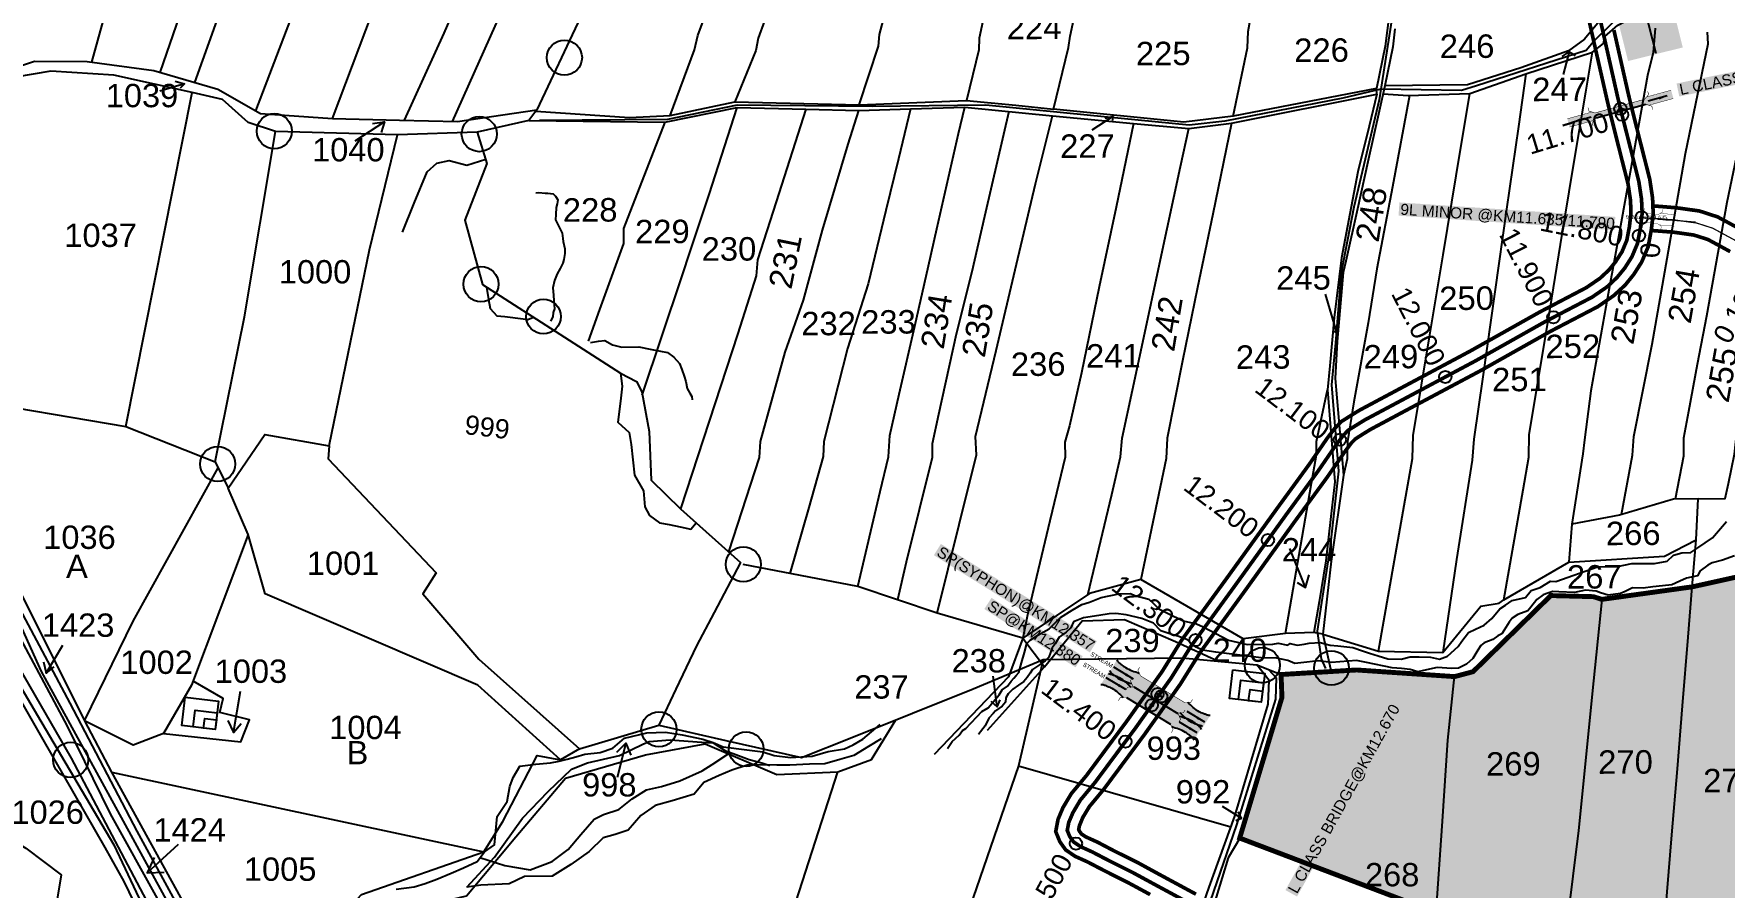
# Model space of a CAD drawing. Header units: inches. Extents: x 194782 to 246112, y 1600383 to 1614216.
# Drawn here: x 197102 to 198478, y 1611043 to 1611738 of the extents above; entities that cross this region are included whole.
import ezdxf
from ezdxf.enums import TextEntityAlignment as Align

# ---------------------------------------------------------------- set-up
doc = ezdxf.new("R2010")
doc.units = ezdxf.units.IN
doc.header["$LTSCALE"] = 15
doc.header["$MEASUREMENT"] = 0
doc.header["$PDMODE"] = 32
doc.header["$PDSIZE"] = 10
doc.linetypes.add('ACAD_ISO02W100', pattern=[15, 12, -3])
doc.linetypes.add('HIDDEN2', pattern=[0.1875, 0.125, -0.0625])
for name, color, linetype in [('BOUNDRY STONES', 240, 'Continuous'), ('CANAL1', 7, 'Continuous'), ('CSMark', 72, 'Continuous'), ('PAPER SIZE', 5, 'Continuous'), ('PLOTS', 7, 'Continuous'), ('PLOTS NO', 7, 'Continuous'), ('REMARK', 6, 'Continuous'), ('ROADS', 1, 'Continuous'), ('STREAMS', 4, 'Continuous'), ('STRUCTURE', 5, 'Continuous'), ('text2', 7, 'Continuous'), ('wells', 7, 'Continuous'), ('WUA-9', 3, 'Continuous')]:
    doc.layers.add(name, color=color, linetype=linetype)
doc.styles.add('FONT2', font='Times New Roman')
doc.styles.get("Standard").update_dxf_attribs({"font": 'arial.ttf'})
doc.dimstyles.get("Standard").update_dxf_attribs({"dimtxt": 0.18, "dimasz": 0.18, "dimexe": 0.18, "dimexo": 0.0625, "dimgap": 0.09, "dimtad": 0, "dimtih": 1, "dimtoh": 1, "dimdec": 4, "dimzin": 0, "dimdsep": 46, "dimtxsty": 'Standard', "dimcen": 0.09, "dimadec": 0, "dimazin": 0, "dimtfac": 1, "dimtdec": 4, "dimtofl": 0, "dimtmove": 0, "dimatfit": 3, "dimfxl": 1, "dimtolj": 1, "dimtzin": 0, "dimarcsym": 0})

# ---------------------------------------------------------------- blocks, each defined once
blk = doc.blocks.new('SLB')
at = {"layer": 'STRUCTURE'}
h = blk.add_hatch(dxfattribs=at)
h.set_pattern_fill('DOTS', color=6, scale=20, angle=320.3722, style=0)
h.set_pattern_definition([(320.372247934, (-159.4327, -72.9564), (1.2786241598, 0.5641323054), [0, -1.25])])
h.paths.add_polyline_path([(769699.5, 1706871.1), (769699.5, 1706861.1), (769729.1, 1706861.1), (769732.1, 1706863.1), (769792.1, 1706863.1), (769795.1, 1706861.1), (769824.7, 1706861.1), (769824.7, 1706871.1), (769795.1, 1706871.1), (769792.1, 1706869.1), (769732.1, 1706869.1), (769729.1, 1706871.1)])
at = {"layer": 'STRUCTURE', "color": 6, "linetype": 'ACAD_ISO02W100', "ltscale": 0.5, "const_width": 0.5}
for points in [[(769699.5, 1706871.1), (769729.1, 1706871.1)], [(769795.1, 1706871.1), (769824.7, 1706871.1)], [(769699.5, 1706861.1), (769729.1, 1706861.1)], [(769795.1, 1706861.1), (769824.7, 1706861.1)]]:
    blk.add_lwpolyline(points, dxfattribs=at)
at = {"layer": 'STRUCTURE', "color": 6, "const_width": 0.628}
for points in [[(769726.1, 1706877.1), (769726.1, 1706873.1), (769732.1, 1706869.1), (769792.1, 1706869.1), (769798.1, 1706873.1), (769798.1, 1706877.1)], [(769726.1, 1706855.1), (769726.1, 1706859.1), (769732.1, 1706863.1), (769792.1, 1706863.1), (769798.1, 1706859.1), (769798.1, 1706855.1)]]:
    blk.add_lwpolyline(points, dxfattribs=at)
at = {"layer": 'STRUCTURE', "color": 6}
blk.add_lwpolyline([(769732.1, 1706863.1), (769792.1, 1706863.1)], dxfattribs=at)
blk.add_lwpolyline([(769732.1, 1706863.1), (769792.1, 1706863.1)], dxfattribs=at)
at = {"layer": 'STRUCTURE', "color": 0}
blk.add_circle((769762.1, 1706866.1), 1.24, dxfattribs=at)
for points in [[(769703.8, 1706866), (769726.7, 1706866)], [(769818.6, 1706865.8), (769795.7, 1706865.8)]]:
    blk.add_leader(points, dimstyle='Standard', override={"dimasz": 10, "dimgap": 0.09, "dimtad": 0}, dxfattribs=at)
blk = doc.blocks.new('SP')
at = {"layer": 'STRUCTURE'}
h = blk.add_hatch(dxfattribs=at)
h.set_pattern_fill('DASH', color=256, scale=8, style=0)
edge = h.paths.add_edge_path()
edge.add_spline(control_points=[(769825.7, 1706742.1), (769825.3, 1706741.8), (769823.8, 1706740.8), (769820.9, 1706740.3), (769817, 1706739.7), (769811.4, 1706738.9), (769804, 1706739.7), (769798.4, 1706741), (769795.6, 1706741.6)], knot_values=[0, 0, 0, 0, 1.613557, 5.24513, 8.624976, 13.470124, 22.190216, 30.746377, 30.746377, 30.746377, 30.746377], degree=3, periodic=0)
edge.add_line((769795.6, 1706741.6), (769792.6, 1706739.6))
edge.add_line((769792.6, 1706739.6), (769732.6, 1706739.6))
edge.add_line((769732.6, 1706739.6), (769729.6, 1706741.6))
edge.add_spline(control_points=[(769729.6, 1706741.6), (769726.9, 1706740.9), (769721.3, 1706739.5), (769713.9, 1706738.5), (769708.3, 1706739.1), (769704.4, 1706739.6), (769701.5, 1706740), (769700, 1706741), (769699.5, 1706741.3)], knot_values=[0, 0, 0, 0, 8.556161, 17.276253, 22.121402, 25.501247, 29.13282, 30.746377, 30.746377, 30.746377, 30.746377], degree=3, periodic=0)
edge.add_line((769699.5, 1706741.3), (769699.5, 1706722.1))
edge.add_spline(control_points=[(769699.5, 1706722.1), (769700, 1706722.4), (769701.4, 1706723.4), (769704.3, 1706724), (769708.2, 1706724.5), (769713.8, 1706725.3), (769721.2, 1706724.5), (769726.8, 1706723.3), (769729.6, 1706722.6)], knot_values=[0, 0, 0, 0, 1.613557, 5.24513, 8.624976, 13.470124, 22.190216, 30.746377, 30.746377, 30.746377, 30.746377], degree=3, periodic=0)
edge.add_line((769729.6, 1706722.6), (769732.6, 1706724.6))
edge.add_line((769732.6, 1706724.6), (769792.6, 1706724.6))
edge.add_line((769792.6, 1706724.6), (769795.6, 1706722.6))
edge.add_spline(control_points=[(769795.6, 1706722.6), (769798.4, 1706723.3), (769803.9, 1706724.8), (769811.3, 1706725.8), (769817, 1706725.1), (769820.9, 1706724.7), (769823.8, 1706724.2), (769825.2, 1706723.3), (769825.7, 1706723)], knot_values=[0, 0, 0, 0, 8.556161, 17.276253, 22.121402, 25.501247, 29.13282, 30.746377, 30.746377, 30.746377, 30.746377], degree=3, periodic=0)
edge.add_line((769825.7, 1706723), (769825.7, 1706742.1))
h.paths.add_polyline_path([(769764.2, 1706732.1, -1), (769761.1, 1706732.1, -1)], flags=0)
h.paths.add_polyline_path([(769761.1, 1706732.1, 1), (769764.2, 1706732.1, 1)], flags=16)
at = {"layer": 'STRUCTURE', "const_width": 0.628}
for points in [[(769726.6, 1706747.6), (769726.6, 1706743.6), (769732.6, 1706739.6), (769792.6, 1706739.6), (769798.6, 1706743.6), (769798.6, 1706747.6)], [(769726.6, 1706716.6), (769726.6, 1706720.6), (769732.6, 1706724.6), (769792.6, 1706724.6), (769798.6, 1706720.6), (769798.6, 1706716.6)]]:
    blk.add_lwpolyline(points, dxfattribs=at)
at = {"layer": 'STRUCTURE', "color": 3}
blk.add_lwpolyline([(769732.6, 1706724.6), (769792.6, 1706724.6)], dxfattribs=at)
blk.add_lwpolyline([(769732.6, 1706724.6), (769792.6, 1706724.6)], dxfattribs=at)
at = {"layer": 'STRUCTURE', "color": 0}
blk.add_circle((769762.6, 1706732.1), 1.55, dxfattribs=at)
at = {"layer": 'STRUCTURE'}
for points in [[(769699.5, 1706741.3), (769700.9, 1706740.5), (769704.4, 1706739.6), (769707.8, 1706739.2), (769712.6, 1706738.8), (769721.3, 1706739.7), (769729.6, 1706741.6)], [(769825.7, 1706742.1), (769824.3, 1706741.3), (769820.8, 1706740.3), (769817.5, 1706739.8), (769812.7, 1706739.2), (769804, 1706739.9), (769795.6, 1706741.6)], [(769699.5, 1706722.1), (769700.9, 1706723), (769704.4, 1706724), (769707.7, 1706724.5), (769712.5, 1706725), (769721.2, 1706724.4), (769729.6, 1706722.6)], [(769825.7, 1706723), (769824.3, 1706723.8), (769820.8, 1706724.7), (769817.4, 1706725.1), (769812.6, 1706725.5), (769803.9, 1706724.6), (769795.6, 1706722.6)]]:
    blk.add_spline(points, degree=3, dxfattribs=at)
at = {"layer": 'STRUCTURE', "color": 0}
blk.add_text('STREAM', height=5, dxfattribs=at).set_placement((769684.3, 1706732.1), align=Align.MIDDLE_CENTER)
for points in [[(769727.4, 1706732.1), (769700.8, 1706732.1)], [(769824.4, 1706732.1), (769800.5, 1706732.1)]]:
    blk.add_leader(points, dimstyle='Standard', override={"dimasz": 10, "dimgap": 0.09, "dimtad": 0}, dxfattribs=at)
blk = doc.blocks.new('OT')
at = {"layer": 'STRUCTURE', "color": 190}
for points, const_width in [([(769751.4, 1706595.8), (769729.4, 1706595.8)], 0.5), ([(769775.2, 1706601.8), (769775.2, 1706597.8), (769769.2, 1706593.8), (769761.8, 1706593.8), (769754.4, 1706593.8), (769748.4, 1706597.8), (769748.4, 1706601.8)], 0.5), ([(769761.8, 1706593.8), (769761.8, 1706581)], 2.5), ([(769751.4, 1706579), (769729.4, 1706579)], 0.5), ([(769748.4, 1706573), (769748.4, 1706577), (769754.4, 1706581), (769761.8, 1706581), (769761.8, 1706581), (769761.8, 1706581), (769769.2, 1706581), (769775.2, 1706577), (769775.2, 1706573)], 0.5)]:
    blk.add_lwpolyline(points, dxfattribs=dict(at, const_width=const_width))
at = {"layer": 'STRUCTURE', "color": 0}
blk.add_circle((769761.8, 1706587.4), 1.87, dxfattribs=at)
blk.add_leader([(769732.6, 1706587.4), (769753.8, 1706587.4)], dimstyle='Standard', override={"dimasz": 10, "dimgap": 0.09, "dimtad": 0}, dxfattribs=at)

msp = doc.modelspace()

# ---------------------------------------------------------------- hatches: boundary and pattern name
at = {"layer": 'PLOTS NO'}
h = msp.add_hatch(color=2, dxfattribs=at)
h.dxf.hatch_style = 1
h.paths.add_polyline_path([(198318.6, 1611017.4), (198243.8, 1611022.6), (198083.9, 1611083.3), (198118.3, 1611197.8), (198117.6, 1611216.5), (198179.1, 1611220.2), (198258.9, 1611214.8), (198273.9, 1611218.8), (198337.2, 1611280.8), (198371.9, 1611279.9), (198378.8, 1611277.7), (198452.4, 1611287.9), (198492.1, 1611296.7), (198488.6, 1611312.8), (198533.6, 1611324), (198583.7, 1611336.7), (198659.7, 1611353.4), (198723.7, 1611340.1), (198762.9, 1611331.9), (198781.2, 1611322.6), (198793.8, 1611321.2), (198800, 1611308.8), (198805.7, 1611308.7), (198829.3, 1611291.3), (198858.9, 1611274.8), (198862.8, 1611272.6), (198930.7, 1611264.7), (198982.9, 1611258.7), (199036.2, 1611256.8), (199069, 1611225.2), (199087.6, 1611173.4), (199124.6, 1611117.4), (199127.8, 1611079.5), (199163.1, 1611053.6), (199224.7, 1611008.4), (199277.2, 1610991.3), (199322.9, 1610957.2), (199371.8, 1610920.8), (199409.4, 1610905.8), (199494, 1610857.3), (199502.5, 1610853.3), (199555.1, 1610787.6), (199561.4, 1610770.8), (199576.8, 1610757.1), (199632.7, 1610740.9), (199672.4, 1610722.4), (199667, 1610707.6), (199596.2, 1610649.8), (199425.5, 1610648.4), (199396.8, 1610616.5), (199351.1, 1610614.7), (199327.7, 1610609.7), (199279.7, 1610576.1), (199242.9, 1610550.2), (199217.2, 1610537.1), (199149.2, 1610527), (199102.3, 1610497.5), (199065.1, 1610503.5), (199044, 1610517.7), (199016.6, 1610535.7), (198951.1, 1610562.8), (198880.8, 1610580), (198849.3, 1610587.6), (198782.2, 1610591.8), (198694.8, 1610601.7), (198667.3, 1610604.4), (198618.8, 1610606.5), (198526.9, 1610712.1), (198530.1, 1610731.1), (198486.8, 1610748.3), (198463.5, 1610761.5), (198460.5, 1610791), (198455.2, 1610808.3), (198397.2, 1610845.3), (198398.9, 1610850.6), (198407.5, 1610881.7), (198433.9, 1611008.7), (198429.6, 1611009.7), (198350.5, 1611015.2)])

# ---------------------------------------------------------------- linework, layer by layer
at = {"layer": 'BOUNDRY STONES', "color": 1}
for centre, radius in [((197534.1, 1611718.9), 14.3), ((197297.9, 1611659), 14.3), ((197464.7, 1611656.6), 14.3), ((197466.1, 1611534.4), 14.3), ((197517, 1611508), 14.1), ((197251.7, 1611387.9), 14.3), ((197679.7, 1611306.2), 14.3), ((198102.3, 1611224.1), 14.3), ((198158.6, 1611221.8), 14.1), ((197611, 1611171.8), 14.3), ((197132, 1611147), 14.3), ((197682, 1611155.8), 14.1)]:
    msp.add_circle(centre, radius, dxfattribs=at)
at = {"layer": 'CANAL1', "color": 200, "const_width": 3}
for points in [[(198357.8, 1611796.4), (198371, 1611737.4), (198382.9, 1611685), (198385.2, 1611675.2), (198394.2, 1611639.3), (198400.1, 1611616.2), (198402.1, 1611602.7), (198402.5, 1611592.2), (198401.2, 1611581.1), (198399.1, 1611570.1), (198395.2, 1611560.8), (198390, 1611552.7), (198384.5, 1611545.9), (198377.3, 1611539.2), (198366.2, 1611531.6), (198328.2, 1611511.7), (198271.8, 1611480), (198208.7, 1611446.3), (198181.4, 1611431.7), (198174.1, 1611427.2), (198166.5, 1611422.4), (198161.2, 1611416.8), (198155.7, 1611409.7), (198140.4, 1611387.5), (198114.3, 1611351.7), (198073, 1611294.4), (198036.7, 1611244.6), (198020.6, 1611218.7), (197991.6, 1611178), (197959.1, 1611134.2), (197949.9, 1611123.2), (197946.8, 1611119.5), (197940, 1611108.1), (197936, 1611098.6), (197934.1, 1611088.6), (197937.5, 1611080.3), (197942.2, 1611073.7), (197949.8, 1611068.5), (197960, 1611063.9), (197973, 1611057.1), (197992.7, 1611047.2), (198011, 1611037.3)], [(198388.6, 1611741.3), (198400.4, 1611689.1), (198402.7, 1611679.5), (198411.7, 1611643.8), (198417.8, 1611619.8), (198420.1, 1611604.4), (198420.6, 1611591.4), (198419, 1611578.4), (198416.5, 1611564.9), (198411.2, 1611552.4), (198404.7, 1611542.2), (198397.7, 1611533.6), (198388.5, 1611525.1), (198375.5, 1611516.1), (198336.8, 1611495.9), (198280.5, 1611464.2), (198217.1, 1611430.4), (198190.4, 1611416.1), (198183.6, 1611411.9), (198178, 1611408.3), (198174.9, 1611405.1), (198170.3, 1611399.1), (198155.1, 1611377.1), (198128.8, 1611341.2), (198087.6, 1611283.9), (198051.7, 1611234.5), (198035.6, 1611208.7), (198006.2, 1611167.4), (197973.2, 1611123), (197963.8, 1611111.7), (197961.6, 1611109.1), (197956.1, 1611100), (197953.4, 1611093.3), (197952.8, 1611090.4), (197953.4, 1611089), (197955, 1611086.7), (197958.6, 1611084.3), (197967.9, 1611080.1), (197981.2, 1611073.1), (198001.1, 1611063.2), (198019.6, 1611053.1), (198048.3, 1611037.6)], [(198421.1, 1611598.1), (198439.5, 1611596.6), (198458.2, 1611594), (198473, 1611589.2), (198493.5, 1611578.1)], [(198419.5, 1611578.1), (198437.4, 1611576.7), (198453.7, 1611574.4), (198465.1, 1611570.8), (198483.3, 1611560.9)]]:
    msp.add_lwpolyline(points, dxfattribs=at)
at = {"layer": 'CANAL1', "color": 3, "linetype": 'HIDDEN2', "ltscale": 4, "true_color": 0x00ff00, "const_width": 3}
msp.add_lwpolyline([(198366.5, 1611798.4), (198379.8, 1611739.4), (198391.6, 1611687), (198393.9, 1611677.3), (198403, 1611641.6), (198408.9, 1611618), (198411.1, 1611603.5), (198411.6, 1611591.8), (198411.2, 1611588.6), (198410.1, 1611579.8), (198407.8, 1611567.5), (198403.2, 1611556.6), (198397.4, 1611547.5), (198391.1, 1611539.8), (198382.9, 1611532.1), (198370.8, 1611523.8), (198332.5, 1611503.8), (198276.2, 1611472.1), (198212.9, 1611438.3), (198185.9, 1611423.9), (198178.8, 1611419.5), (198172.2, 1611415.4), (198168, 1611410.9), (198163, 1611404.4), (198147.8, 1611382.3), (198121.6, 1611346.5), (198080.3, 1611289.2), (198044.2, 1611239.5), (198028.1, 1611213.7), (197998.9, 1611172.7), (197966.1, 1611128.6), (197956.8, 1611117.4), (197954.2, 1611114.3), (197948.1, 1611104), (197944.7, 1611096), (197943.5, 1611089.5), (197945.5, 1611084.6), (197948.6, 1611080.2), (197954.2, 1611076.4), (197963.9, 1611072), (197977.1, 1611065.1), (197996.9, 1611055.2), (198015.3, 1611045.2), (198044, 1611029.7)], dxfattribs=at)
at = {"layer": 'CANAL1', "color": 1, "ltscale": 4, "const_width": 1, "elevation": 1}
msp.add_lwpolyline([(198411.2, 1611588.6), (198455.3, 1611584.9)], dxfattribs=at)
at = {"layer": 'CANAL1', "color": 1, "linetype": 'HIDDEN2', "ltscale": 4, "const_width": 1}
msp.add_lwpolyline([(198420.3, 1611588.1), (198438.5, 1611586.6), (198455.9, 1611584.2), (198469, 1611580), (198488.4, 1611569.5)], dxfattribs=at)
at = {"layer": 'PLOTS', "color": 0}
for points in [[(199102.3, 1612345.2), (199089.5, 1612271.2), (199082.3, 1612230), (199074.6, 1612184.7), (199070.4, 1612160), (199070.7, 1612142), (199062.7, 1612098), (199052.3, 1612035), (198991.9, 1612007.4), (198914.7, 1611976.9), (198853.5, 1611939), (198799.3, 1611907.4), (198780, 1611902), (198683, 1611866.6), (198612.3, 1611842.4), (198540.9, 1611816.4), (198487.8, 1611799.1), (198415.3, 1611769.1), (198376.6, 1611748.3), (198364.7, 1611734), (198351.6, 1611724.5), (198312.8, 1611710.5), (198269.5, 1611696.6), (198202.1, 1611695.9)], [(197620.2, 1611671.8), (197640.1, 1611725.2), (197642.7, 1611737), (197666.8, 1611802.1), (197687.5, 1611856)], [(197731.6, 1611844.3), (197707.4, 1611777.4), (197691.7, 1611734.7), (197689.8, 1611724.6), (197672.8, 1611683)], [(197774.2, 1611680.5), (197789.8, 1611728.1), (197790.5, 1611737.6), (197814.5, 1611827.2)], [(197888.5, 1611813.1), (197871.8, 1611734.7), (197871.5, 1611725.1), (197861.4, 1611683.9), (197901.5, 1611680.1), (197932.3, 1611677)], [(198078.6, 1611671.1), (198038.3, 1611666.2), (197932.3, 1611677), (197944.6, 1611727.2), (197945.8, 1611736.4), (197957.3, 1611789.7), (197959.8, 1611793.5), (197961.2, 1611808.5)], [(198208, 1611773.3), (198204, 1611741), (198202.4, 1611728.2), (198195.4, 1611693.8), (198078.6, 1611671.1), (198090.2, 1611726.8), (198090.9, 1611740.2), (198100, 1611792.1)], [(198200.6, 1611689.4), (198221.1, 1611688), (198271.2, 1611689.8), (198317, 1611705.7), (198371.1, 1611723.3), (198380.1, 1611730.4), (198381.1, 1611736.1), (198391.9, 1611745.3), (198421.5, 1611760.9), (198488.9, 1611793.4)], [(198210.1, 1611742.2), (198208.5, 1611727.8), (198202.1, 1611695.9), (198188.2, 1611634), (198179.7, 1611595.7), (198170.2, 1611553.2), (198168.1, 1611543.9), (198163.3, 1611487.7), (198161.6, 1611457.6), (198168.3, 1611378.8), (198158.3, 1611308.7), (198151.5, 1611249.4), (198144.3, 1611250.6)], [(198422.2, 1611742.9), (198420.6, 1611723), (198415.9, 1611704.2), (198401.8, 1611625.5), (198390.2, 1611560.7), (198383.5, 1611523.5), (198369.9, 1611447.6), (198364.7, 1611407.7), (198363.2, 1611396.3), (198354.4, 1611339)], [(198394.8, 1611346.7), (198403.7, 1611395.1), (198404.8, 1611410.4), (198419.7, 1611485.6), (198431.9, 1611555.3), (198446.9, 1611640.7), (198465.3, 1611730), (198464.8, 1611739.5)], [(198504.9, 1611736.3), (198504, 1611726.9), (198490.9, 1611650.4), (198480.5, 1611600.9), (198473.3, 1611559.8), (198463.9, 1611508.4), (198456.5, 1611469), (198449.3, 1611430.8), (198445.2, 1611409.1), (198445.4, 1611394.3), (198438.4, 1611359.3)], [(198299.1, 1611277.3), (198314.7, 1611366.8), (198319.3, 1611393.5), (198319.7, 1611412), (198335, 1611504.5), (198345.2, 1611566.7), (198355.8, 1611631.1), (198365.7, 1611690.7), (198371.1, 1611723.3)], [(198457.2, 1611359.6), (198479.2, 1611359.9), (198481.8, 1611372.1), (198486.9, 1611396), (198489.1, 1611418.6), (198496.3, 1611453.3), (198505.6, 1611497.6), (198514.1, 1611538.7), (198522.6, 1611579), (198531.1, 1611619.9), (198537.6, 1611658), (198547.2, 1611703.5), (198553.4, 1611732.5)], [(198317, 1611705.7), (198310.9, 1611662.9), (198301.2, 1611595.5), (198291.7, 1611528.2), (198281.8, 1611459), (198274.5, 1611408.2), (198273.1, 1611391), (198260.5, 1611310.3), (198249.2, 1611234.4)], [(197505, 1611667.8), (197615.7, 1611666.2), (197674.6, 1611678.4), (197730.6, 1611677), (197773.7, 1611675.9), (197816, 1611677.3), (197860.2, 1611678.5), (197931.6, 1611671.5), (197997.4, 1611665.3), (198042.6, 1611661.2), (198077.2, 1611665.5), (198195.5, 1611689.1), (198195.4, 1611693.8)], [(197510.9, 1611675.4), (197587.1, 1611670.2), (197620.2, 1611671.8), (197672.8, 1611683), (197774.2, 1611680.5), (197861.4, 1611683.9)], [(198195.5, 1611689.1), (198189.2, 1611663.1), (198180.1, 1611625.9), (198173.6, 1611591.7), (198166.7, 1611555.9), (198160.9, 1611507.3), (198157.2, 1611467.8), (198155.4, 1611448.4), (198161.4, 1611373.4), (198158.1, 1611345.2), (198154, 1611309), (198148.5, 1611275.6), (198144.3, 1611250.6), (198121.3, 1611249.8), (198086.7, 1611245.5), (198003.5, 1611293.8), (197961.7, 1611282.4), (197907.3, 1611246.1), (197895.6, 1611214.5), (197835.1, 1611151.3)], [(198222.2, 1611688), (198208.2, 1611613.7), (198195.5, 1611546.8), (198188.6, 1611502.9), (198176.9, 1611438.7), (198171.6, 1611406.2), (198171.3, 1611392.1), (198168.3, 1611378.8)], [(198196.9, 1611235.4), (198210, 1611309.7), (198221.6, 1611375.7), (198224.6, 1611392.5), (198225.2, 1611411.2), (198238.8, 1611493.1), (198249.5, 1611558.2), (198260.2, 1611622.5), (198271.2, 1611689.8)], [(197597.5, 1611444.1), (197629.6, 1611540.4), (197636.7, 1611561.7), (197652, 1611607.5), (197674.6, 1611678.4)], [(197730.6, 1611677), (197706.5, 1611601.5), (197691.4, 1611554.1), (197690.2, 1611541.2), (197675.2, 1611494.3), (197628.6, 1611351.3)], [(197668, 1611316.3), (197692.9, 1611393.3), (197693.8, 1611406.4), (197713.9, 1611478.9), (197728.8, 1611521.4), (197744.1, 1611578.3), (197765, 1611648.3), (197773.7, 1611675.9)], [(197816, 1611677.3), (197806.1, 1611636.4), (197795.9, 1611594.3), (197781.5, 1611534.6), (197764.7, 1611482), (197745.4, 1611406.3), (197744.7, 1611394.1), (197733.2, 1611352.5), (197717.5, 1611298.9)], [(197772.9, 1611288.1), (197791.1, 1611365.5), (197797.9, 1611393.9), (197799.1, 1611411.2), (197806.7, 1611444.8), (197819.3, 1611500.3), (197830.4, 1611549.3), (197837.3, 1611579.5), (197854.9, 1611657), (197860.2, 1611678.5)], [(197895.9, 1611675), (197877, 1611592.9), (197867.2, 1611550.4), (197866, 1611545.5), (197853, 1611493.7), (197838.7, 1611428.3), (197833.6, 1611404.4), (197833.5, 1611393.2), (197812.3, 1611308.1), (197805.2, 1611277.4)], [(197837.5, 1611266.6), (197864.5, 1611374.8), (197869.6, 1611395.2), (197868.9, 1611410.4), (197885.5, 1611480.4), (197902.1, 1611550.6), (197917.7, 1611616.2), (197931.6, 1611671.5)], [(197615.7, 1611666.2), (197582.1, 1611579.6), (197582.3, 1611567.6), (197562.7, 1611513.9), (197553.4, 1611488.1)], [(197997.4, 1611665.3), (197983.2, 1611597.2), (197969.6, 1611532.1), (197955, 1611462.2), (197945.2, 1611419.1), (197941.6, 1611405.7), (197941.7, 1611393.6), (197929.3, 1611341.6), (197919.9, 1611301.7), (197911.1, 1611265.1), (197907.3, 1611246.1), (197925, 1611222.7)], [(197960.2, 1611281.4), (197979.7, 1611363.2), (197986.9, 1611393.8), (197988.2, 1611408.9), (198005.1, 1611487.2), (198019.5, 1611554.5), (198035.6, 1611630.2), (198042.6, 1611661.2)], [(198077.2, 1611665.5), (198061.9, 1611591.5), (198049.6, 1611531.7), (198037.3, 1611472), (198024.8, 1611408.9), (198024.1, 1611392.4), (198003.5, 1611293.8)], [(198121.3, 1611249.8), (198142.4, 1611372.2), (198146.4, 1611395.3), (198146.4, 1611406.3), (198155.4, 1611448.4)], [(198151.5, 1611249.4), (198196.9, 1611235.4), (198249.2, 1611234.4), (198280.2, 1611272.1), (198295.2, 1611274.6), (198299.1, 1611277.3), (198352, 1611308.1), (198429.8, 1611312.8), (198455.5, 1611326.2), (198457.2, 1611359.6), (198437, 1611359.3), (198393.2, 1611346.2), (198354.4, 1611339), (198352, 1611308.1)], [(198433.9, 1611008.7), (198429.6, 1611009.7), (198435.8, 1611086), (198440.3, 1611139.8), (198444.5, 1611191.1), (198449.1, 1611246.9), (198452.4, 1611287.9), (198455.5, 1611326.2)], [(197907.3, 1611246.1), (197837.5, 1611266.6), (197772.9, 1611288.1), (197679.7, 1611306.2)], [(198179.1, 1611220.2), (198258.9, 1611214.8), (198273.9, 1611218.8), (198299.8, 1611245), (198337.2, 1611280.8), (198371.9, 1611279.9), (198378.8, 1611277.7), (198453, 1611288), (198492.1, 1611296.7)], [(198378.8, 1611277.7), (198371, 1611200.9), (198365.4, 1611146.1), (198359.7, 1611089.4), (198350.5, 1611015.2), (198429.6, 1611009.7)], [(197878.6, 1611171.1), (197925, 1611222.7), (197955.7, 1611260.2), (197990, 1611261.4), (198031.5, 1611243.4), (198067.3, 1611227.1)], [(198151.5, 1611249.4), (198157.9, 1611221.2)], [(198350.5, 1611015.2), (198318.6, 1611017.4), (198243.8, 1611022.6), (198249, 1611097.2), (198253.5, 1611163), (198258.9, 1611214.8)]]:
    msp.add_lwpolyline(points, dxfattribs=at)
at = {"layer": 'PLOTS'}
for points in [[(197149.2, 1611715.2), (197202.5, 1611907.6), (197235.2, 1612025.8), (197274.2, 1612150.5), (197306.6, 1612257.9)], [(197379.6, 1612254.1), (197319.9, 1612061.7), (197268.7, 1611892.7), (197204.7, 1611706.9)], [(197233.1, 1611698.6), (197269.6, 1611800.4), (197314, 1611935.6), (197342.6, 1612025.7), (197364.7, 1612095.3), (197393.2, 1612185.2), (197416, 1612257.1)], [(197495.4, 1612243.5), (197429.1, 1612064.9), (197383.6, 1611943.2), (197341.7, 1611830.9), (197282.6, 1611675.6)], [(197345.3, 1611669.2), (197416.6, 1611858.9), (197473.4, 1611997.3), (197521, 1612130.9), (197553.1, 1612223.5)], [(197627.5, 1612197.6), (197551.9, 1612017.6), (197500.7, 1611888.5), (197436, 1611738.8), (197403.7, 1611667.9)], [(197443, 1611667), (197531, 1611863.8), (197617.6, 1612071.3), (197661.6, 1612185.5)], [(196726.5, 1611964.9), (196786.9, 1611848.7), (196839, 1611754.2), (196886, 1611663.2), (196911.5, 1611613.9), (196949.3, 1611535.7), (196986.6, 1611456), (197020.3, 1611391.8), (197056.4, 1611319.1), (197076.6, 1611273), (197129.3, 1611174.5), (197164.3, 1611103.1), (197203.7, 1611031.7), (197241.2, 1610964.6)], [(197256.9, 1610967.2), (197225.5, 1610961.9), (197204, 1611013.3), (197132.8, 1611148.5), (197073.4, 1611251.1), (197042.8, 1611295.9), (197020.4, 1611337.7), (196960.4, 1611433.1), (196905, 1611531.5), (196855.7, 1611611.4), (196822.9, 1611671.8), (196777.6, 1611748), (196689.9, 1611851.1), (196629.2, 1611953.1)], [(196620.2, 1611941.8), (196671.7, 1611862.7), (196737.3, 1611780.5), (196775.4, 1611736.3), (196822.8, 1611656.5), (196849.2, 1611611.9), (196882.3, 1611548.1), (196925.5, 1611475.8), (196955.8, 1611421.7), (197011.7, 1611329), (197067.5, 1611236.4), (197109.3, 1611163.7), (197159.9, 1611075.5), (197175.3, 1611047.9), (197203.2, 1610990), (197209.1, 1611001.1)], [(197547.3, 1611751.9), (197511.6, 1611676.4), (197505, 1611667.8), (197463.1, 1611658.3), (197471, 1611632.8), (197453.1, 1611586.4), (197467.4, 1611534.1), (197511.3, 1611505.9), (197579.8, 1611462), (197592.7, 1611455), (197597.1, 1611446.6), (197603, 1611414.4), (197604.7, 1611374.7), (197628.6, 1611351.3), (197677.5, 1611307.8), (197656, 1611267.1), (197641.6, 1611239.8), (197624.7, 1611204.5), (197611, 1611175.3), (197665.5, 1611162.9), (197727.2, 1611148.8), (197768, 1611165.1), (197866.9, 1611204.8), (197923.8, 1611228.6), (198037.1, 1611230), (198097.8, 1611224.3), (198117.6, 1611216.5), (198118.3, 1611197.8), (198089.1, 1611104.9), (198083.9, 1611083.3), (198074.6, 1611067.1), (198057, 1611009.5)], [(197045.1, 1611715.8), (197086.4, 1611710.6), (197102.6, 1611715.9), (197145.5, 1611715.7), (197199.8, 1611708.3), (197252, 1611693.1), (197286.5, 1611673.4), (197345.3, 1611669.2), (197399.9, 1611668), (197447.1, 1611666.9), (197511.6, 1611676.4)], [(197463.1, 1611658.3), (197398.2, 1611655.9), (197298.9, 1611658.6), (197276.5, 1611666.1), (197255.7, 1611684.7), (197230.9, 1611690.4), (197167.1, 1611704.6), (197116, 1611707.8), (197087.1, 1611702.9), (197039.4, 1611685), (196968.3, 1611658.3), (196920.1, 1611638.3), (196901.3, 1611671.2)], [(197042.4, 1611441.4), (197176.9, 1611418.6), (197230.9, 1611690.4)], [(197176.9, 1611418.6), (197249.7, 1611389.8), (197273.5, 1611507.7), (197298.9, 1611658.6)], [(197249.7, 1611389.8), (197260.4, 1611368.2), (197290.1, 1611412), (197342.6, 1611402.8), (197375.4, 1611562.4), (197398.2, 1611655.9)], [(197034.7, 1611399), (197086.9, 1611291.9), (197143.4, 1611178.8), (197182.8, 1611260), (197252.1, 1611384.9)], [(197342.6, 1611402.8), (197341.8, 1611392.1), (197429.6, 1611299.4), (197418.8, 1611282.3), (197464.3, 1611229.1), (197546.3, 1611156), (197611, 1611175.3)], [(197546.3, 1611156), (197530.9, 1611146.9), (197463.6, 1611207.9), (197290.3, 1611282.1), (197276.5, 1611330.6), (197260.4, 1611368.2)], [(197276.5, 1611330.6), (197230.5, 1611207.8), (197207.7, 1611168.5), (197182.8, 1611158.9), (197143.4, 1611178.8), (197165.3, 1611137), (197468.4, 1611072.2), (197484, 1611096.7), (197511.8, 1611150.5), (197530.9, 1611146.9)], [(197923.8, 1611228.6), (197903.9, 1611142.1), (198076.8, 1611092.4)], [(197743.8, 1610245.8), (197777.1, 1610330.1), (197816.1, 1610415.9), (197842.5, 1610458.2), (197900.5, 1610565.1), (197941.7, 1610630.3), (197958.2, 1610660), (198003.5, 1610757.7), (198025.9, 1610805.1), (198028.9, 1610825.9), (198031.2, 1610917.7), (198035.8, 1610976.2), (198059, 1611043.2), (198080, 1611101.1), (198107.2, 1611192.3), (198108, 1611211.6), (198097.8, 1611224.3)], [(197207.7, 1611168.5), (197270.7, 1611161.6), (197277.6, 1611179.7), (197253.4, 1611185.7), (197256.2, 1611197), (197231.8, 1611211.2)], [(197378.1, 1611018.1), (197454.4, 1611036.4), (197494.6, 1611084.2), (197534.9, 1611132.2), (197600, 1611151.2), (197648.7, 1611160), (197707, 1611135.1), (197756.8, 1611137.2), (197784, 1611147.2), (197804, 1611179.6)], [(196944.6, 1611147.5), (197036.1, 1611110.6), (197095.6, 1611075), (197124.2, 1611053.4), (197116.1, 1611004.3)], [(197165.3, 1611137), (197230.3, 1611018.6), (197256.9, 1610967.2), (197305.2, 1610968.1), (197368.9, 1611037.4), (197468.4, 1611072.2)], [(197425.7, 1610935.2), (197672.7, 1610876.9), (197756.8, 1611137.2)], [(197903.9, 1611142.1), (197823.9, 1610910.4), (197832.6, 1610876.6), (198028.9, 1610825.9)]]:
    msp.add_lwpolyline(points, dxfattribs=at)
at = {"layer": 'PLOTS NO', "color": 0}
for points in [[(198346.4, 1611719.7), (198352.2, 1611723.6), (198357.1, 1611720.5)], [(198352.2, 1611723.6), (198347.3, 1611705.2)], [(197980.7, 1611671), (197963.4, 1611659.9)], [(197974.3, 1611669.5), (197980.7, 1611671), (197980.4, 1611667.7)], [(198163.1, 1611494.9), (198153.7, 1611526.2)], [(198160.6, 1611496), (198163.1, 1611494.9), (198163.7, 1611498.8)]]:
    msp.add_lwpolyline(points, dxfattribs=at)
at = {"layer": 'PLOTS NO'}
for points in [[(197224.8, 1611697.5), (197204.7, 1611691.5)], [(197217.2, 1611699.7), (197224.8, 1611697.5), (197221.1, 1611693.9)], [(197387.6, 1611666.7), (197363.4, 1611650.9)], [(197377.8, 1611665.3), (197387.6, 1611666.7), (197385, 1611657.8)], [(198137.5, 1611287.5), (198124.6, 1611319)], [(198130.7, 1611291.5), (198137.5, 1611287.5), (198140.4, 1611297.7)], [(197112.2, 1611217.6), (197125.6, 1611240.5)], [(197109.9, 1611226.9), (197112.2, 1611217.6), (197118.7, 1611222.8)], [(197886.3, 1611190.3), (197883.1, 1611215.1)], [(197264.7, 1611169.3), (197270.4, 1611202.9)], [(197881.4, 1611194.9), (197886.3, 1611190.3), (197888.8, 1611195.9)], [(197260.1, 1611179), (197264.7, 1611169.3), (197270.8, 1611176.7)], [(197576.8, 1611153.2), (197584, 1611160.5), (197588.2, 1611150.9)], [(197584, 1611160.5), (197577.1, 1611132.7)], [(198069.7, 1611109.3), (198085.5, 1611099.5)], [(198080.8, 1611097.5), (198085.5, 1611099.5), (198082.7, 1611104.7)], [(197194.3, 1611055), (197219.9, 1611078.3)], [(197200, 1611067.6), (197194.3, 1611055), (197208.2, 1611055.6)]]:
    msp.add_lwpolyline(points, dxfattribs=at)
at = {"layer": 'ROADS'}
for points in [[(198290.2, 1612350.7), (198293.2, 1612309.5), (198295.3, 1612280.5), (198289.7, 1612196.1), (198276.8, 1612094.8), (198268.6, 1612030.5), (198254.3, 1611953.7), (198232.2, 1611866.3), (198217.1, 1611794.6), (198207.8, 1611750.5), (198197.5, 1611684.5), (198176.8, 1611597.2), (198166.4, 1611543.9), (198161.8, 1611486.5), (198158.7, 1611452.5), (198164.4, 1611382.2), (198157.2, 1611318.5), (198150.6, 1611275.1), (198147.1, 1611251.7), (198150.2, 1611229.4), (198153.8, 1611221.5)], [(198491.2, 1611797.3), (198394, 1611753.4), (198373.3, 1611733.4), (198366, 1611724.7), (198276.6, 1611696), (198264.4, 1611692.1), (198198.7, 1611693.2), (198167.9, 1611685.8), (198071.7, 1611667.2), (198042.7, 1611663.8), (197959.7, 1611672), (197877.2, 1611680.2), (197784.7, 1611679.1), (197674.7, 1611680.3), (197618.1, 1611668.4), (197513.9, 1611667.6)]]:
    msp.add_lwpolyline(points, dxfattribs=at)
at = {"layer": 'ROADS', "color": 1}
for points in [[(196630.3, 1612192.5), (196702.3, 1612040.4), (196738.5, 1611963.9), (196791.7, 1611862.9), (196842, 1611768.1), (196895.7, 1611667.2), (196941.2, 1611579.9), (196980.8, 1611497.4), (197034, 1611390.6), (197077.2, 1611295.2), (197131.5, 1611193.1), (197185.9, 1611089), (197249.3, 1610972.6), (197307.9, 1610864.8), (197374.8, 1610719.7), (197443.3, 1610597.7), (197491.4, 1610491.8), (197539.8, 1610396), (197577.6, 1610297.9)], [(197568.1, 1610300.8), (197520.3, 1610420.2), (197450, 1610565.1), (197418.6, 1610629.7), (197376.2, 1610704.3), (197343.2, 1610771.6), (197305.7, 1610857.4), (197240.4, 1610977.4), (197181.2, 1611085.7), (197108.3, 1611218.9), (197068.6, 1611306.4), (197021.8, 1611409.9), (196974, 1611498.8), (196920.2, 1611609.3), (196857.8, 1611730.1), (196801.5, 1611839.2), (196756.5, 1611918.4), (196698, 1612036.2), (196641.4, 1612158.1), (196623.3, 1612188.2)], [(196513.7, 1612137), (196617.7, 1611959.1), (196681.5, 1611855.6), (196774.8, 1611745.2), (196839.7, 1611635.6), (196887.8, 1611547), (196928.9, 1611479.7), (196970.6, 1611408.5), (197036.1, 1611299.8), (197105, 1611183.1), (197167.3, 1611077.7), (197206.1, 1610995.5)], [(197727.6, 1610202.8), (197770.7, 1610300.4), (197830.8, 1610430.1), (197888.1, 1610535.9), (197948.5, 1610633.7), (197998.4, 1610735.6), (198031.4, 1610804.9), (198039.5, 1610942.2), (198041.5, 1610977.5), (198081.7, 1611094.1), (198113.3, 1611196.3), (198113.9, 1611213.4), (198107.7, 1611220.4)]]:
    msp.add_lwpolyline(points, dxfattribs=at)
at = {"layer": 'STREAMS', "color": 4}
for points in [[(197402.1, 1611576.8), (197411.6, 1611600.3), (197422.2, 1611625.8), (197430.2, 1611632.9), (197440.3, 1611635.2), (197454.6, 1611631.3), (197470, 1611636.1)], [(197470.7, 1611531.9), (197472.3, 1611521.8), (197473.6, 1611514.5), (197479, 1611508.7), (197485.6, 1611508.1), (197500.4, 1611506.2), (197504.3, 1611505.7), (197508.9, 1611507.4)], [(197579.8, 1611462), (197581.2, 1611451.4), (197579.8, 1611439.2), (197577.7, 1611422.1), (197586.8, 1611413.5), (197588.3, 1611403.9), (197591.1, 1611378.8), (197598.6, 1611366.2), (197599.6, 1611353.1), (197603.4, 1611346), (197611.6, 1611339.9), (197619.3, 1611338.7), (197628.3, 1611336.8), (197637, 1611334.9), (197641.4, 1611339.9)], [(197397, 1611041.8), (197411.7, 1611043.6), (197420.7, 1611046.4), (197430.1, 1611049.8), (197441.9, 1611054.8), (197451.8, 1611059.1), (197463, 1611064.2), (197469, 1611072.1), (197477.1, 1611077.9), (197479.3, 1611101), (197487.5, 1611113.2), (197489.6, 1611125.4), (197492.3, 1611132.5), (197497.9, 1611141.8), (197510.7, 1611143.5), (197522.7, 1611144.6), (197529.9, 1611146), (197536.2, 1611147.5), (197543.5, 1611149.6), (197550.8, 1611151.6), (197563.2, 1611153), (197573.6, 1611156.6), (197583, 1611164.6), (197601.2, 1611168.9), (197616.4, 1611169.6), (197630, 1611167.4), (197646.9, 1611163.8), (197655.3, 1611161.2), (197663.2, 1611157.7), (197682.5, 1611155.1), (197695.5, 1611153.6), (197704.8, 1611150.5), (197718.1, 1611149), (197735.9, 1611150.1), (197748.8, 1611153.7), (197762, 1611156), (197769.1, 1611159.3), (197777, 1611163.8), (197791.3, 1611175.9)], [(197791.9, 1611164.1), (197781.8, 1611157.9), (197769.7, 1611150.6), (197758.4, 1611147.2), (197746.1, 1611143.8), (197733.5, 1611143.4), (197717.7, 1611142.7), (197707.1, 1611142.6), (197698.8, 1611143), (197683, 1611142.6), (197670.3, 1611138.6), (197660.2, 1611134.4), (197647.6, 1611128.5), (197639.6, 1611119), (197621.7, 1611113.7), (197608, 1611109.9), (197596.4, 1611101.6), (197586, 1611089.7), (197575.3, 1611086.1), (197565.7, 1611083.4), (197554.1, 1611072.3), (197539.3, 1611061.7), (197524, 1611052.3), (197501.5, 1611052.1), (197489.2, 1611046.1), (197466, 1611045), (197454.5, 1611043.2)], [(197454.7, 1611043.4), (197477.1, 1611067.7), (197500, 1611099.5), (197520.8, 1611121.1), (197539.9, 1611139.3), (197552.9, 1611144.6), (197579, 1611150.5), (197598, 1611159.9), (197603.1, 1611161.9), (197620.2, 1611163.2), (197646, 1611161.4), (197655.1, 1611161), (197665.3, 1611154.4), (197671.4, 1611152.2), (197684.6, 1611147.4), (197694.9, 1611144.5), (197701.2, 1611142.3)], [(197465.1, 1611067.4), (197485.6, 1611060.9), (197506.3, 1611057.4), (197524.2, 1611064.1), (197537.2, 1611073.9), (197547.5, 1611086.1), (197558.3, 1611098.8), (197566, 1611102.5), (197578.4, 1611106.7), (197589.2, 1611115.3), (197600.9, 1611122.6), (197613.1, 1611125.3), (197628.1, 1611129.8), (197646.2, 1611138), (197654.5, 1611143.2), (197669.5, 1611153.4)]]:
    msp.add_lwpolyline(points, dxfattribs=at)
at = {"layer": 'STREAMS'}
for points in [[(197510.7, 1611608.7), (197513.3, 1611609), (197518.5, 1611608.6), (197520.6, 1611608.5), (197524.9, 1611608), (197526.8, 1611606.1), (197528.6, 1611603), (197528.3, 1611599.7), (197527.3, 1611596.8), (197527.1, 1611591.1), (197526.9, 1611586.7), (197530.5, 1611579.3), (197532.2, 1611575.9), (197532.8, 1611571.6), (197533.1, 1611569.1), (197534.4, 1611563.2), (197534.5, 1611559.4), (197533.5, 1611554.4), (197532.9, 1611551.5), (197530.5, 1611547.2), (197528.1, 1611542.9), (197525.9, 1611537.3), (197524.7, 1611531.4), (197525.2, 1611525.4), (197525.5, 1611520.9), (197526, 1611514.3), (197525, 1611511.4), (197524.6, 1611507.7), (197522.8, 1611504.3)], [(197555.3, 1611487), (197561.7, 1611487.9), (197566.9, 1611488.6), (197573.2, 1611485), (197580.9, 1611483.2), (197594.8, 1611483.3), (197603.9, 1611481.5), (197612.3, 1611479.8), (197618, 1611478.7), (197623.1, 1611474.9), (197627.7, 1611469.7), (197629.6, 1611465), (197631.7, 1611459.6), (197632.8, 1611455.1), (197634.1, 1611449.5), (197636.3, 1611445.6), (197637.9, 1611442.9), (197638.1, 1611440.2)], [(197845.9, 1611156.2), (197849.8, 1611161.9), (197855.5, 1611167.2), (197858.2, 1611170.9), (197861, 1611172.6), (197865, 1611176.8), (197870.1, 1611182.3), (197874, 1611186.4), (197879, 1611189.3), (197888, 1611200), (197890.6, 1611204.1), (197894.8, 1611206.9), (197897.7, 1611211.1), (197900, 1611213.6), (197902, 1611215.8), (197904.2, 1611218.1), (197906.3, 1611226.1), (197908.6, 1611234.3), (197910.6, 1611241.8), (197913.4, 1611244.6), (197920.2, 1611248.8), (197923.9, 1611251.1), (197928.9, 1611253.6), (197937.9, 1611263), (197947.6, 1611268.8), (197955.5, 1611273.5), (197961.5, 1611275.3), (197971.2, 1611279.3), (197985.5, 1611282.3), (197995, 1611282.4), (197998.6, 1611280.8), (198009.8, 1611278), (198013.9, 1611274.1), (198018, 1611270.1), (198025.2, 1611266.6), (198037.8, 1611260.3), (198048.6, 1611257.7), (198054.1, 1611255.4), (198074.9, 1611244.6), (198090.1, 1611240.9), (198111, 1611241.2), (198115.2, 1611242.1), (198123.2, 1611240.4), (198125, 1611241.7), (198130.6, 1611240.3), (198136.4, 1611241.2), (198140.5, 1611242), (198149.5, 1611242.5), (198157.7, 1611240.3), (198163.9, 1611239.8), (198176.1, 1611238.4), (198184.8, 1611235.6), (198189.6, 1611234), (198196.6, 1611231.8), (198204.5, 1611229.2), (198215.5, 1611229.1), (198222.7, 1611231), (198230.1, 1611231), (198239.2, 1611230.7), (198246.6, 1611229.1), (198253, 1611231.5), (198261.7, 1611239.4), (198264.9, 1611243.7), (198270.2, 1611250.8), (198275.9, 1611253.4), (198282.9, 1611256.8), (198289.3, 1611262), (198295.7, 1611270.1), (198300.3, 1611273.1), (198305.8, 1611276.8), (198316.5, 1611279.1), (198321.2, 1611284.9), (198328.5, 1611287.4), (198336.9, 1611292.4), (198341.2, 1611292.3), (198375.2, 1611304.1), (198391.4, 1611304.5), (198403.3, 1611306.9), (198414.6, 1611306.9), (198421.6, 1611306.9), (198431.9, 1611308.9), (198437.1, 1611313.6), (198443.8, 1611315.7), (198451.2, 1611315.9), (198456.9, 1611319.7), (198468.9, 1611327.9), (198475.5, 1611335.5), (198480.3, 1611341)], [(198486.8, 1611313.2), (198476.9, 1611309.6), (198468.5, 1611307.4), (198465, 1611305.5), (198458.7, 1611300.9), (198456.6, 1611296.8), (198447.8, 1611295), (198442.3, 1611292.4), (198435.8, 1611289.6), (198428.1, 1611288.7), (198420.2, 1611287.8), (198412.3, 1611286.9), (198403.7, 1611287.1), (198397.7, 1611284.2), (198394.1, 1611282.5), (198383.9, 1611281.1), (198377.8, 1611282.9), (198374.1, 1611284.5), (198365.6, 1611285.2), (198356.5, 1611283.4), (198343.8, 1611283.8), (198338.8, 1611284), (198334.8, 1611282.7), (198330.9, 1611281.4), (198325.8, 1611277.6), (198320.9, 1611271.3), (198318.6, 1611268.3), (198310.4, 1611265.4), (198305.8, 1611262.5), (198303.4, 1611259.2), (198299.2, 1611252.6), (198297.3, 1611249.6), (198294.2, 1611248), (198290, 1611245), (198282.9, 1611242.2), (198280.2, 1611240), (198277.8, 1611236.3), (198273.8, 1611229.6), (198268.7, 1611224.9), (198262, 1611221.6), (198256.5, 1611221.4), (198244.7, 1611222.2), (198233.6, 1611219.7), (198228.9, 1611218.7), (198222.6, 1611220.5), (198215.7, 1611221.4), (198208, 1611221.9), (198187.2, 1611226.4), (198179, 1611227.9), (198158.7, 1611226.3), (198147.8, 1611227.6), (198138.7, 1611226.6), (198128.9, 1611225.6), (198123, 1611227.8), (198112.8, 1611230), (198103.6, 1611229.9), (198064.4, 1611234.7), (198053.7, 1611236.3), (198048.4, 1611238.9), (198043.7, 1611242.6), (198041.3, 1611244.7), (198033.4, 1611247.6), (198030.2, 1611248.5), (198026.2, 1611249.9), (198019.8, 1611252.2), (198013.6, 1611258.3), (198004.3, 1611262), (197991.4, 1611265.1), (197983, 1611266.1), (197977.7, 1611265.9), (197969.2, 1611264.5), (197956.6, 1611262.8), (197948.6, 1611259.4), (197946.5, 1611254.4), (197942.6, 1611250.9), (197936.8, 1611246.8), (197933.6, 1611241.6), (197931.3, 1611238.1), (197928.4, 1611230.7), (197925.6, 1611227.6), (197920.8, 1611224.3), (197915.3, 1611220.7), (197913.2, 1611217.6), (197910.8, 1611214.2), (197908.1, 1611210.9), (197903.8, 1611207.8), (197899.3, 1611204.6), (197895.5, 1611200.9), (197893.6, 1611197.5), (197893.1, 1611194.1), (197890.5, 1611190.8), (197885.2, 1611186.8), (197883.2, 1611184.7), (197879.7, 1611180.9), (197876.6, 1611174.7), (197872.8, 1611169.8), (197871.1, 1611167.7)]]:
    msp.add_lwpolyline(points, dxfattribs=at)
at = {"layer": 'text2', "color": 2, "linetype": 'Continuous'}
for p in [(198393.9, 1611677.3, 1), (198411.2, 1611588.6, 1), (198017, 1611200.6, 135), (198020, 1611198.6, 134), (198012.3, 1611191.5, 1)]:
    msp.add_point(p, dxfattribs=at)
at = {"layer": 'text2', "color": 2}
for p in [(198395.2, 1611672.4), (198409, 1611573.9), (198339.3, 1611507.4), (198251.3, 1611458.8), (198165.5, 1611407.7), (198106.9, 1611326), (198047.9, 1611244.6), (197990.9, 1611161.9), (197950.6, 1611078.8)]:
    msp.add_point(p, dxfattribs=at)
at = {"layer": 'wells', "color": 0}
for points in [[(198078.4, 1611220.3), (198104.3, 1611217.3), (198101.5, 1611193.9), (198075.6, 1611197)], [(198101.5, 1611193.9), (198082.9, 1611196.1), (198084.8, 1611212), (198103.4, 1611209.8)], [(198101.5, 1611193.9), (198091.2, 1611195.1), (198092.3, 1611204.2), (198102.6, 1611202.9)], [(197225.4, 1611198.1), (197252.5, 1611194.8), (197249.8, 1611171.7), (197222.6, 1611174.9)], [(197249.8, 1611171.7), (197231.8, 1611173.8), (197233.4, 1611187.5), (197251.4, 1611185.4)], [(197249.8, 1611171.7), (197240.3, 1611172.8), (197241.3, 1611180.7), (197250.7, 1611179.6)]]:
    msp.add_lwpolyline(points, close=True, dxfattribs=at)
at = {"layer": 'WUA-9', "color": 15, "const_width": 4}
msp.add_lwpolyline([(198318.6, 1611017.4), (198243.8, 1611022.6), (198083.9, 1611083.3), (198118.3, 1611197.8), (198117.6, 1611216.5), (198179.1, 1611220.2), (198258.9, 1611214.8), (198273.9, 1611218.8), (198337.2, 1611280.8), (198371.9, 1611279.9), (198378.8, 1611277.7), (198452.4, 1611287.9), (198492.1, 1611296.7)], dxfattribs=at)
at = {"layer": 'WUA-9', "const_width": 3}
msp.add_lwpolyline([(198318.6, 1611017.4), (198243.8, 1611022.6), (198083.9, 1611083.3), (198118.3, 1611197.8), (198117.6, 1611216.5), (198179.1, 1611220.2), (198258.9, 1611214.8), (198273.9, 1611218.8), (198337.2, 1611280.8), (198371.9, 1611279.9), (198378.8, 1611277.7), (198452.4, 1611287.9), (198492.1, 1611296.7)], dxfattribs=at)

# ---------------------------------------------------------------- block references
at = {"layer": 'STRUCTURE', "color": 0}
for name, p, xscale, yscale, zscale, rotation in [('SLB', (-3658.2, 316656.7), 0.7, 0.7, 0.7, 15.40648986840762), ('OT', (707796.7, 2527936.7), 0.56, 0.56, 0.56, 175.2092645321848), ('SP', (-881564.2, 868111.1), 0.7, 0.7, 0.7, 328.8161897764757), ('SP', (-881570.3, 868102.5, 1), 0.7, 0.7, 0.7, 328.8161897764757)]:
    msp.add_blockref(name, p, dxfattribs=dict(at, xscale=xscale, yscale=yscale, zscale=zscale, rotation=rotation))

# ---------------------------------------------------------------- texts
at = {"layer": 'CSMark', "color": 1}
for s, rotation, p in [('11.700', 16.8482, (198318.1, 1611647.4)), ('11.800', 348.7153, (198329, 1611586.1)), ('11.900', 297.11, (198301.8, 1611578.6)), ('12.000', 297.11, (198214, 1611530.4)), ('12.100', 322.9717, (198099.8, 1611453.9)), ('12.200', 322.9717, (198041.8, 1611374.1)), ('12.300', 322.9717, (197983, 1611292.6)), ('12.400', 322.9717, (197925.8, 1611208.9)), ('12.500', 61.366, (197908.8, 1611008.6))]:
    msp.add_text(s, height=16, rotation=rotation, dxfattribs=at).set_placement(p, align=Align.MIDDLE_LEFT)
for s, rotation, p in [('0', 85.3229, (198418.7, 1611568.2)), ('0.100', 60.7769, (198502.8, 1611537.2))]:
    msp.add_text(s, height=16, rotation=rotation, dxfattribs=at).set_placement(p, align=Align.MIDDLE_RIGHT)
at = {"layer": 'PLOTS NO', "color": 0}
for s, rotation, p in [('224', 0.279, (197894.3, 1611733.8)), ('246', 0.279, (198246.8, 1611718.5)), ('225', 0.279, (197999.4, 1611712.6)), ('226', 0.279, (198128.3, 1611715.3)), ('247', 0.279, (198322.1, 1611683.4)), ('227', 0.279, (197937.7, 1611637.2)), ('248', 80.7088, (198196.9, 1611567.8)), ('228', 0.279, (197532.8, 1611585.2)), ('229', 0.279, (197591.6, 1611567.6)), ('230', 0.279, (197645.8, 1611553.4)), ('231', 78.5711, (197718.8, 1611529.5)), ('245', 0.279, (198113.6, 1611529.8)), ('254', 80.0725, (198451, 1611501.5)), ('250', 0.279, (198246.4, 1611513.3)), ('253', 80.0725, (198404.4, 1611484.5)), ('234', 80.7088, (197842.8, 1611480.7)), ('235', 80.7088, (197876.3, 1611473.9)), ('242', 80.7088, (198030.5, 1611478.7)), ('232', 0.279, (197726.9, 1611492.7)), ('233', 0.279, (197775.7, 1611494)), ('252', 0.279, (198332.9, 1611474.1)), ('236', 0.279, (197897.6, 1611459.6)), ('241', 0.279, (197958.8, 1611466.4)), ('243', 0.279, (198080.8, 1611465.4)), ('249', 0.279, (198184.8, 1611465.7)), ('255', 80.0725, (198481.9, 1611437.1)), ('251', 0.279, (198289.4, 1611447.1)), ('266', 0.279, (198382.1, 1611321.8)), ('267', 0.279, (198350.4, 1611286.4)), ('269', 0.279, (198284.5, 1611134.1)), ('270', 0.279, (198375.8, 1611135.6)), ('271', 0.279, (198461.3, 1611120.5))]:
    msp.add_text(s, height=19.12, rotation=rotation, dxfattribs=at).set_placement(p)
at = {"layer": 'PLOTS NO'}
for s, p in [('1039', (197160.6, 1611678.5)), ('1040', (197328.6, 1611634.4)), ('1037', (197126.9, 1611564.7)), ('1000', (197301.5, 1611535)), ('1036', (197109.7, 1611318.8)), ('244', (198118.2, 1611308.6)), ('A', (197128.3, 1611295.2)), ('1001', (197324.4, 1611297.6)), ('1423', (197108.6, 1611247.2)), ('239', (197974.5, 1611234.7)), ('240', (198061.9, 1611226.8)), ('1002', (197172.5, 1611217)), ('1003', (197249.3, 1611209.7)), ('238', (197849.3, 1611218.2)), ('237', (197770.1, 1611196.9)), ('1004', (197342.6, 1611163.9)), ('B', (197356.7, 1611143.4)), ('993', (198008.1, 1611147)), ('998', (197548.5, 1611117.2)), ('992', (198031.9, 1611111.5)), ('1026', (197083.8, 1611094.9)), ('1424', (197199.4, 1611080.5)), ('1005', (197273.1, 1611048.5)), ('268', (198185.9, 1611044))]:
    msp.add_text(s, height=19, dxfattribs=at).set_placement(p)
msp.add_text('999', height=15.66, rotation=353.2632, dxfattribs=at).set_placement((197452.2, 1611412.4))
at = {"layer": 'REMARK', "style": 'FONT2'}
msp.add_text('9LMinor@11.635', height=3, dxfattribs=at).set_placement((198415, 1611589, 100), align=Align.MIDDLE_CENTER)
at = {"layer": 'STRUCTURE', "color": 5, "attachment_point": 1, "bg_fill": 1, "box_fill_scale": 1.1, "bg_fill_color": 7, "bg_fill_true_color": 16777215, "bg_fill_transparency": 0}
for s, insert, char_height, width, rotation in [('{\\C1;BALAPANURU DISTRIBUTORY}', (198385.2, 1611959.2), 16, 237.917, 283.987), ('\\pi0.50544;L CLASS BRIDGE@KM11.695', (198440.7, 1611697.1), 9, 173.079, 11.6748), ('\\pi0.30591;9L MINOR @KM11.635/11.790', (198214.8, 1611600), 9, 174.393, 356.1699), ('\\pi0.3274;SP(SYPHON)@KM12.357', (197840.9, 1611321.6), 9, 147.841, 328.0561), ('\\pi0.3274;SP@KM12.380', (197882.1, 1611277.7), 9, 86.339, 327.3898), ('\\pi0.50544;L CLASS BRIDGE@KM12.670', (198122.4, 1611041.3), 9, 172.981, 60.9566)]:
    msp.add_mtext(s, dxfattribs=dict(at, insert=insert, char_height=char_height, width=width, rotation=rotation))

# ---------------------------------------------------------------- leaders
at = {"layer": 'PAPER SIZE', "color": 1}
msp.add_leader([(198423, 1611722.2), (198401.4, 1611807.2)], dimstyle='Standard', override={"dimasz": 40, "dimgap": 0.09, "dimtad": 0, "dimtfill": 2, "dimtfillclr": 5}, dxfattribs=at)

doc.saveas('drawing.dxf')
